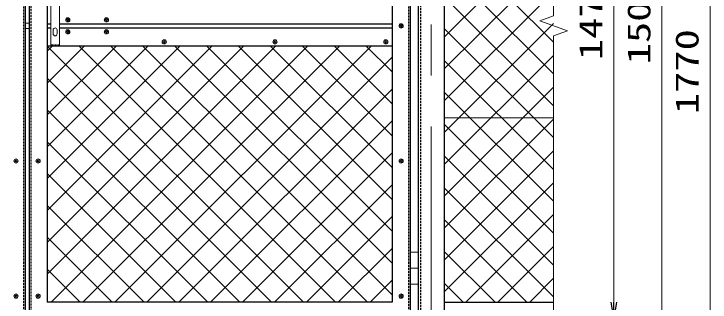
# Model space of a CAD drawing. Units: millimetres, scale not verified. Extents: x -5249 to 5251, y -3712 to 3712.
# Drawn here: x -65 to 1670, y 167 to 887 of the extents above; entities that cross this region are included whole.
import ezdxf
from ezdxf.enums import TextEntityAlignment as Align

# ---------------------------------------------------------------- set-up
doc = ezdxf.new("R2010")
doc.units = ezdxf.units.MM
doc.header["$LTSCALE"] = 20
doc.linetypes.add('USER1', pattern=[0.375, 0.25, -0.125])
doc.linetypes.add('USER2', pattern=[50.8, 31.75, -6.35, 6.35, -6.35])
for name, color, linetype, lineweight in [('0-2_D-STR1', 1, 'Continuous', 25), ('0-3_D-STR2', 7, 'Continuous', 13), ('0-4_0', 7, 'Continuous', 25), ('0-5_D-STR-DIM', 7, 'Continuous', 13), ('0-9_D-BMK', 2, 'Continuous', 13), ('0-B_D-STR3', 3, 'Continuous', 13)]:
    doc.layers.add(name, color=color, linetype=linetype, lineweight=lineweight)
doc.styles.add('ＭＳ ゴシック', font='')
doc.styles.get('ＭＳ ゴシック').set_extended_font_data('MS Gothic')

# ---------------------------------------------------------------- blocks, each defined once
blk = doc.blocks.new('DARROWS')
at = {"layer": '0-4_0'}
blk.add_line((0, 0), (-19.982, 0), dxfattribs=at)
blk.add_lwpolyline([(-20, -3.333), (0, 0), (-20, 3.333)], dxfattribs=at)

msp = doc.modelspace()

# ---------------------------------------------------------------- linework, layer by layer
at = {"layer": '0-2_D-STR1'}
for p, q in [((942.37, 1606.78), (942.37, -163.22)), ((1007.37, 1606.78), (1007.37, -163.22)), ((-37.63, 1591.78), (-37.63, 121.78)), ((922.37, 1591.78), (922.37, 121.78)), ((-27.63, 1543.18), (-27.63, 121.78)), ((17.37, 906.78), (17.37, 806.78)), ((877.37, 906.78), (877.37, 806.78)), ((17.37, 861.78), (26.37, 861.78)), ((17.37, 851.78), (26.37, 851.78)), ((37.34, 851.78), (37.39, 851.78)), ((48.37, 861.78), (877.37, 861.78)), ((48.37, 851.78), (877.37, 851.78)), ((17.37, 806.78), (877.37, 806.78)), ((17.37, 806.78), (17.37, 193.03)), ((877.37, 806.78), (877.37, 166.78)), ((17.37, 193.03), (17.37, 166.78)), ((877.37, 166.78), (17.37, 166.78)), ((1007.37, 166.78), (1279.93, 166.78))]:
    msp.add_line(p, q, dxfattribs=at)
at = {"layer": '0-2_D-STR1', "linetype": 'USER1'}
for p, q in [((948.37, 1606.78), (948.37, -163.22)), ((-41.63, 1587.78), (-41.63, 125.78)), ((918.37, 1587.78), (918.37, 125.78)), ((-23.63, 1543.18), (-23.63, 125.78))]:
    msp.add_line(p, q, dxfattribs=at)
at = {"layer": '0-3_D-STR2'}
for p, q in [((1007.37, 828.75), (1279.93, 1101.31)), ((1279.93, 816.28), (1007.37, 1088.85)), ((1007.37, 749.2), (1279.93, 1021.76)), ((1279.93, 736.73), (1007.37, 1009.3)), ((1007.37, 669.65), (1279.93, 942.21)), ((1279.93, 657.18), (1007.37, 929.75)), ((1007.37, 590.1), (1279.93, 862.66)), ((1279.93, 577.63), (1007.37, 850.2)), ((17.37, 793.34), (30.81, 806.78)), ((17.37, 236.49), (587.66, 806.78)), ((17.37, 316.04), (508.11, 806.78)), ((17.37, 395.59), (428.56, 806.78)), ((17.37, 475.14), (349.01, 806.78)), ((17.37, 554.69), (269.46, 806.78)), ((17.37, 634.24), (189.91, 806.78)), ((17.37, 713.79), (110.36, 806.78)), ((656.64, 166.78), (17.37, 806.05)), ((27.21, 166.78), (667.2, 806.78)), ((736.19, 166.78), (96.19, 806.78)), ((106.75, 166.78), (746.75, 806.78)), ((815.74, 166.78), (175.74, 806.78)), ((186.3, 166.78), (826.3, 806.78)), ((877.37, 184.7), (255.29, 806.78)), ((877.37, 264.25), (334.84, 806.78)), ((877.37, 343.8), (414.39, 806.78)), ((877.37, 423.35), (493.94, 806.78)), ((877.37, 502.9), (573.48, 806.78)), ((877.37, 582.45), (653.03, 806.78)), ((877.37, 662), (732.58, 806.78)), ((877.37, 741.55), (812.13, 806.78)), ((1007.37, 510.55), (1279.93, 783.11)), ((265.85, 166.78), (877.37, 778.3)), ((1279.93, 498.08), (1007.37, 770.65)), ((577.09, 166.78), (17.37, 726.5)), ((345.4, 166.78), (877.37, 698.75)), ((1007.37, 431), (1279.93, 703.56)), ((1279.93, 418.54), (1007.37, 691.1)), ((497.54, 166.78), (17.37, 646.96)), ((1007.37, 626.78), (1279.93, 626.78)), ((424.95, 166.78), (877.37, 619.2)), ((1007.37, 351.45), (1279.93, 624.01)), ((1279.93, 338.99), (1007.37, 611.55)), ((417.99, 166.78), (17.37, 567.41)), ((504.5, 166.78), (877.37, 539.65)), ((1007.37, 271.9), (1279.93, 544.46)), ((1279.93, 259.44), (1007.37, 532)), ((338.44, 166.78), (17.37, 487.86)), ((584.05, 166.78), (877.37, 460.1)), ((1007.37, 192.35), (1279.93, 464.91)), ((1279.93, 179.89), (1007.37, 452.45)), ((258.89, 166.78), (17.37, 408.31)), ((1061.35, 166.78), (1279.93, 385.36)), ((663.6, 166.78), (877.37, 380.55)), ((1213.48, 166.78), (1007.37, 372.9)), ((179.34, 166.78), (17.37, 328.76)), ((743.15, 166.78), (877.37, 301)), ((1140.9, 166.78), (1279.93, 305.82)), ((1133.93, 166.78), (1007.37, 293.35)), ((99.79, 166.78), (17.37, 249.21)), ((1220.45, 166.78), (1279.93, 226.27)), ((822.7, 166.78), (877.37, 221.45)), ((1054.39, 166.78), (1007.37, 213.8)), ((20.24, 166.78), (17.37, 169.66))]:
    msp.add_line(p, q, dxfattribs=at)
at = {"layer": '0-5_D-STR-DIM'}
for p, q in [((1669.93, 1561.78), (1669.93, -118.22)), ((1429.93, 1546.78), (1429.93, 166.78)), ((1549.93, 1546.78), (1549.93, 136.78)), ((1429.93, 166.78), (1429.93, 211.78))]:
    msp.add_line(p, q, dxfattribs=at)
at = {"layer": '0-9_D-BMK', "linetype": 'USER2'}
msp.add_line((974.87, 1621.78), (974.87, -178.22), dxfattribs=at)
at = {"layer": '0-9_D-BMK'}
for p, q in [((1279.93, 1569.5), (1279.93, 881.78)), ((1279.93, 881.78), (1245.59, 869.28)), ((1314.27, 844.28), (1245.59, 869.28)), ((1314.27, 844.28), (1279.93, 831.78)), ((1279.93, 831.78), (1279.93, 150.01)), ((1279.93, 166.78), (1279.93, 26.78))]:
    msp.add_line(p, q, dxfattribs=at)
at = {"layer": '0-B_D-STR3'}
for p, q in [((26.37, 906.78), (26.37, 806.78)), ((65.95, 871.28), (65.95, 872.28)), ((66.45, 872.28), (65.95, 872.28)), ((66.45, 871.28), (65.95, 871.28)), ((65.95, 871.28), (66.45, 871.28)), ((68.45, 874.78), (68.45, 874.28)), ((68.45, 874.78), (69.45, 874.78)), ((68.45, 869.28), (68.45, 868.78)), ((68.45, 868.78), (68.45, 869.28)), ((69.45, 868.78), (68.45, 868.78)), ((69.45, 874.78), (69.45, 874.28)), ((69.45, 869.28), (69.45, 868.78)), ((71.95, 872.28), (71.45, 872.28)), ((71.45, 871.28), (71.95, 871.28)), ((71.95, 872.28), (71.95, 871.28)), ((162.2, 871.28), (162.2, 872.28)), ((162.7, 872.28), (162.2, 872.28)), ((162.7, 871.28), (162.2, 871.28)), ((162.2, 871.28), (162.7, 871.28)), ((164.7, 874.78), (164.7, 874.28)), ((164.7, 874.78), (165.7, 874.78)), ((164.7, 869.28), (164.7, 868.78)), ((164.7, 868.78), (164.7, 869.28)), ((165.7, 868.78), (164.7, 868.78)), ((165.7, 874.78), (165.7, 874.28)), ((165.7, 869.28), (165.7, 868.78)), ((168.2, 872.28), (167.7, 872.28)), ((167.7, 871.28), (168.2, 871.28)), ((168.2, 872.28), (168.2, 871.28)), ((-27.63, 863.28), (-37.63, 863.28)), ((896.87, 856.28), (896.87, 857.28)), ((897.37, 857.28), (896.87, 857.28)), ((897.37, 856.28), (896.87, 856.28)), ((896.87, 856.28), (897.37, 856.28)), ((899.37, 859.78), (899.37, 859.28)), ((899.37, 859.78), (900.37, 859.78)), ((899.37, 854.28), (899.37, 853.78)), ((899.37, 853.78), (899.37, 854.28)), ((900.37, 853.78), (899.37, 853.78)), ((900.37, 859.78), (900.37, 859.28)), ((900.37, 854.28), (900.37, 853.78)), ((902.87, 857.28), (902.37, 857.28)), ((902.37, 856.28), (902.87, 856.28)), ((902.87, 857.28), (902.87, 856.28)), ((-27.63, 850.28), (-37.63, 850.28)), ((32.37, 846.78), (32.37, 836.78)), ((42.37, 846.78), (42.37, 836.78)), ((65.95, 841.28), (65.95, 842.28)), ((66.45, 842.28), (65.95, 842.28)), ((66.45, 841.28), (65.95, 841.28)), ((65.95, 841.28), (66.45, 841.28)), ((68.45, 844.78), (68.45, 844.28)), ((68.45, 844.78), (69.45, 844.78)), ((68.45, 839.28), (68.45, 838.78)), ((68.45, 838.78), (68.45, 839.28)), ((69.45, 838.78), (68.45, 838.78)), ((69.45, 844.78), (69.45, 844.28)), ((69.45, 839.28), (69.45, 838.78)), ((71.95, 842.28), (71.45, 842.28)), ((71.45, 841.28), (71.95, 841.28)), ((71.95, 842.28), (71.95, 841.28)), ((162.2, 841.28), (162.2, 842.28)), ((162.7, 842.28), (162.2, 842.28)), ((162.7, 841.28), (162.2, 841.28)), ((162.2, 841.28), (162.7, 841.28)), ((164.7, 844.78), (164.7, 844.28)), ((164.7, 844.78), (165.7, 844.78)), ((164.7, 839.28), (164.7, 838.78)), ((164.7, 838.78), (164.7, 839.28)), ((165.7, 838.78), (164.7, 838.78)), ((165.7, 844.78), (165.7, 844.28)), ((165.7, 839.28), (165.7, 838.78)), ((168.2, 842.28), (167.7, 842.28)), ((167.7, 841.28), (168.2, 841.28)), ((168.2, 842.28), (168.2, 841.28)), ((306.3, 816.28), (306.3, 817.28)), ((306.8, 817.28), (306.3, 817.28)), ((306.8, 816.28), (306.3, 816.28)), ((306.3, 816.28), (306.8, 816.28)), ((308.8, 819.78), (308.8, 819.28)), ((308.8, 819.78), (309.8, 819.78)), ((309.8, 819.78), (309.8, 819.28)), ((312.3, 817.28), (311.8, 817.28)), ((311.8, 816.28), (312.3, 816.28)), ((312.3, 817.28), (312.3, 816.28)), ((582.43, 816.28), (582.43, 817.28)), ((582.93, 817.28), (582.43, 817.28)), ((582.93, 816.28), (582.43, 816.28)), ((582.43, 816.28), (582.93, 816.28)), ((584.93, 819.78), (584.93, 819.28)), ((584.93, 819.78), (585.93, 819.78)), ((585.93, 819.78), (585.93, 819.28)), ((588.43, 817.28), (587.93, 817.28)), ((587.93, 816.28), (588.43, 816.28)), ((588.43, 817.28), (588.43, 816.28)), ((858.57, 816.28), (858.57, 817.28)), ((859.07, 817.28), (858.57, 817.28)), ((859.07, 816.28), (858.57, 816.28)), ((858.57, 816.28), (859.07, 816.28)), ((861.07, 819.78), (861.07, 819.28)), ((861.07, 819.78), (862.07, 819.78)), ((862.07, 819.78), (862.07, 819.28)), ((864.57, 817.28), (864.07, 817.28)), ((864.07, 816.28), (864.57, 816.28)), ((864.57, 817.28), (864.57, 816.28)), ((308.8, 814.28), (308.8, 813.78)), ((308.8, 813.78), (308.8, 814.28)), ((309.8, 813.78), (308.8, 813.78)), ((309.8, 814.28), (309.8, 813.78)), ((584.93, 814.28), (584.93, 813.78)), ((584.93, 813.78), (584.93, 814.28)), ((585.93, 813.78), (584.93, 813.78)), ((585.93, 814.28), (585.93, 813.78)), ((861.07, 814.28), (861.07, 813.78)), ((861.07, 813.78), (861.07, 814.28)), ((862.07, 813.78), (861.07, 813.78)), ((862.07, 814.28), (862.07, 813.78)), ((-60.63, 522.28), (-60.63, 521.78)), ((-60.63, 522.28), (-59.63, 522.28)), ((-59.63, 522.28), (-59.63, 521.78)), ((-5.63, 522.28), (-5.63, 521.78)), ((-5.63, 522.28), (-4.63, 522.28)), ((-4.63, 522.28), (-4.63, 521.78)), ((899.37, 522.28), (899.37, 521.78)), ((899.37, 522.28), (900.37, 522.28)), ((900.37, 522.28), (900.37, 521.78)), ((-63.13, 518.78), (-63.13, 519.78)), ((-62.63, 519.78), (-63.13, 519.78)), ((-62.63, 518.78), (-63.13, 518.78)), ((-63.13, 518.78), (-62.63, 518.78)), ((-60.63, 516.78), (-60.63, 516.28)), ((-60.63, 516.28), (-60.63, 516.78)), ((-59.63, 516.28), (-60.63, 516.28)), ((-59.63, 516.78), (-59.63, 516.28)), ((-57.13, 519.78), (-57.63, 519.78)), ((-57.63, 518.78), (-57.13, 518.78)), ((-57.13, 519.78), (-57.13, 518.78)), ((-8.13, 518.78), (-8.13, 519.78)), ((-7.63, 519.78), (-8.13, 519.78)), ((-7.63, 518.78), (-8.13, 518.78)), ((-8.13, 518.78), (-7.63, 518.78)), ((-5.63, 516.78), (-5.63, 516.28)), ((-5.63, 516.28), (-5.63, 516.78)), ((-4.63, 516.28), (-5.63, 516.28)), ((-4.63, 516.78), (-4.63, 516.28)), ((-2.13, 519.78), (-2.63, 519.78)), ((-2.63, 518.78), (-2.13, 518.78)), ((-2.13, 519.78), (-2.13, 518.78)), ((896.87, 518.78), (896.87, 519.78)), ((897.37, 519.78), (896.87, 519.78)), ((897.37, 518.78), (896.87, 518.78)), ((896.87, 518.78), (897.37, 518.78)), ((899.37, 516.78), (899.37, 516.28)), ((899.37, 516.28), (899.37, 516.78)), ((900.37, 516.28), (899.37, 516.28)), ((900.37, 516.78), (900.37, 516.28)), ((902.87, 519.78), (902.37, 519.78)), ((902.37, 518.78), (902.87, 518.78)), ((902.87, 519.78), (902.87, 518.78)), ((922.37, 291.78), (942.37, 291.78)), ((922.37, 251.78), (942.37, 251.78)), ((922.37, 211.78), (942.37, 211.78)), ((-63.13, 181.28), (-63.13, 182.28)), ((-62.63, 182.28), (-63.13, 182.28)), ((-62.63, 181.28), (-63.13, 181.28)), ((-63.13, 181.28), (-62.63, 181.28)), ((-60.63, 184.78), (-60.63, 184.28)), ((-60.63, 184.78), (-59.63, 184.78)), ((-60.63, 179.28), (-60.63, 178.78)), ((-60.63, 178.78), (-60.63, 179.28)), ((-59.63, 178.78), (-60.63, 178.78)), ((-59.63, 184.78), (-59.63, 184.28)), ((-59.63, 179.28), (-59.63, 178.78)), ((-57.13, 182.28), (-57.63, 182.28)), ((-57.63, 181.28), (-57.13, 181.28)), ((-57.13, 182.28), (-57.13, 181.28)), ((-8.13, 181.28), (-8.13, 182.28)), ((-7.63, 182.28), (-8.13, 182.28)), ((-7.63, 181.28), (-8.13, 181.28)), ((-8.13, 181.28), (-7.63, 181.28)), ((-5.63, 184.78), (-5.63, 184.28)), ((-5.63, 184.78), (-4.63, 184.78)), ((-5.63, 179.28), (-5.63, 178.78)), ((-5.63, 178.78), (-5.63, 179.28)), ((-4.63, 178.78), (-5.63, 178.78)), ((-4.63, 184.78), (-4.63, 184.28)), ((-4.63, 179.28), (-4.63, 178.78)), ((-2.13, 182.28), (-2.63, 182.28)), ((-2.63, 181.28), (-2.13, 181.28)), ((-2.13, 182.28), (-2.13, 181.28)), ((896.87, 181.28), (896.87, 182.28)), ((897.37, 182.28), (896.87, 182.28)), ((897.37, 181.28), (896.87, 181.28)), ((896.87, 181.28), (897.37, 181.28)), ((899.37, 184.78), (899.37, 184.28)), ((899.37, 184.78), (900.37, 184.78)), ((899.37, 179.28), (899.37, 178.78)), ((899.37, 178.78), (899.37, 179.28)), ((900.37, 178.78), (899.37, 178.78)), ((900.37, 184.78), (900.37, 184.28)), ((900.37, 179.28), (900.37, 178.78)), ((902.87, 182.28), (902.37, 182.28)), ((902.37, 181.28), (902.87, 181.28)), ((902.87, 182.28), (902.87, 181.28))]:
    msp.add_line(p, q, dxfattribs=at)
at = {"layer": '0-B_D-STR3', "linetype": 'USER1'}
msp.add_line((48.37, 809.78), (26.37, 809.78), dxfattribs=at)
at = {"layer": '0-B_D-STR3'}
msp.add_lwpolyline([(48.37, 906.78), (48.37, 806.78), (26.37, 806.78)], dxfattribs=at)
for centre in [(68.95, 871.78), (165.2, 871.78), (899.87, 856.78), (68.95, 841.78), (165.2, 841.78), (309.3, 816.78), (585.43, 816.78), (861.57, 816.78), (-60.13, 519.28), (-5.13, 519.28), (899.87, 519.28), (-60.13, 181.78), (-5.13, 181.78), (899.87, 181.78)]:
    msp.add_circle(centre, 5.25, dxfattribs=at)
for centre, radius, start, end in [((66.45, 874.28), 2, 270, 0), ((66.45, 869.28), 2, 0, 90), ((71.45, 874.28), 2, 180, 270), ((71.45, 869.28), 2, 90, 180), ((162.7, 874.28), 2, 270, 0), ((162.7, 869.28), 2, 0, 90), ((167.7, 874.28), 2, 180, 270), ((167.7, 869.28), 2, 90, 180), ((37.37, 846.78), 5, 0, 180), ((897.37, 859.28), 2, 270, 0), ((897.37, 854.28), 2, 0, 90), ((902.37, 859.28), 2, 180, 270), ((902.37, 854.28), 2, 90, 180), ((37.37, 836.78), 5, 180, 0), ((66.45, 844.28), 2, 270, 0), ((66.45, 839.28), 2, 0, 90), ((71.45, 844.28), 2, 180, 270), ((71.45, 839.28), 2, 90, 180), ((162.7, 844.28), 2, 270, 0), ((162.7, 839.28), 2, 0, 90), ((167.7, 844.28), 2, 180, 270), ((167.7, 839.28), 2, 90, 180), ((306.8, 819.28), 2, 270, 0), ((306.8, 814.28), 2, 0, 90), ((311.8, 819.28), 2, 180, 270), ((311.8, 814.28), 2, 90, 180), ((582.93, 819.28), 2, 270, 0), ((582.93, 814.28), 2, 0, 90), ((587.93, 819.28), 2, 180, 270), ((587.93, 814.28), 2, 90, 180), ((859.07, 819.28), 2, 270, 0), ((859.07, 814.28), 2, 0, 90), ((864.07, 819.28), 2, 180, 270), ((864.07, 814.28), 2, 90, 180), ((-62.63, 521.78), 2, 270, 0), ((-57.63, 521.78), 2, 180, 270), ((-7.63, 521.78), 2, 270, 0), ((-2.63, 521.78), 2, 180, 270), ((897.37, 521.78), 2, 270, 0), ((902.37, 521.78), 2, 180, 270), ((-62.63, 516.78), 2, 0, 90), ((-57.63, 516.78), 2, 90, 180), ((-7.63, 516.78), 2, 0, 90), ((-2.63, 516.78), 2, 90, 180), ((897.37, 516.78), 2, 0, 90), ((902.37, 516.78), 2, 90, 180), ((-62.63, 184.28), 2, 270, 0), ((-62.63, 179.28), 2, 0, 90), ((-57.63, 184.28), 2, 180, 270), ((-57.63, 179.28), 2, 90, 180), ((-7.63, 184.28), 2, 270, 0), ((-7.63, 179.28), 2, 0, 90), ((-2.63, 184.28), 2, 180, 270), ((-2.63, 179.28), 2, 90, 180), ((897.37, 184.28), 2, 270, 0), ((897.37, 179.28), 2, 0, 90), ((902.37, 184.28), 2, 180, 270), ((902.37, 179.28), 2, 90, 180)]:
    msp.add_arc(centre, radius, start, end, dxfattribs=at)

# ---------------------------------------------------------------- block references
at = {"layer": '0-5_D-STR-DIM', "xscale": 2.25, "yscale": 2.25, "rotation": 270}
msp.add_blockref('DARROWS', (1429.93, 121.78), dxfattribs=at)
msp.add_blockref('DARROWS', (1429.93, 121.78), dxfattribs=at)

# ---------------------------------------------------------------- texts
at = {"layer": '0-5_D-STR-DIM', "style": 'ＭＳ ゴシック', "width": 1.35}
for s, p in [('1470', (1418.53, 771.28)), ('1500', (1538.53, 760.78)), ('1770', (1658.53, 636.28))]:
    msp.add_text(s, height=57.77, rotation=90, dxfattribs=at).set_placement(p, align=Align.BOTTOM_LEFT)

doc.saveas('drawing.dxf')
